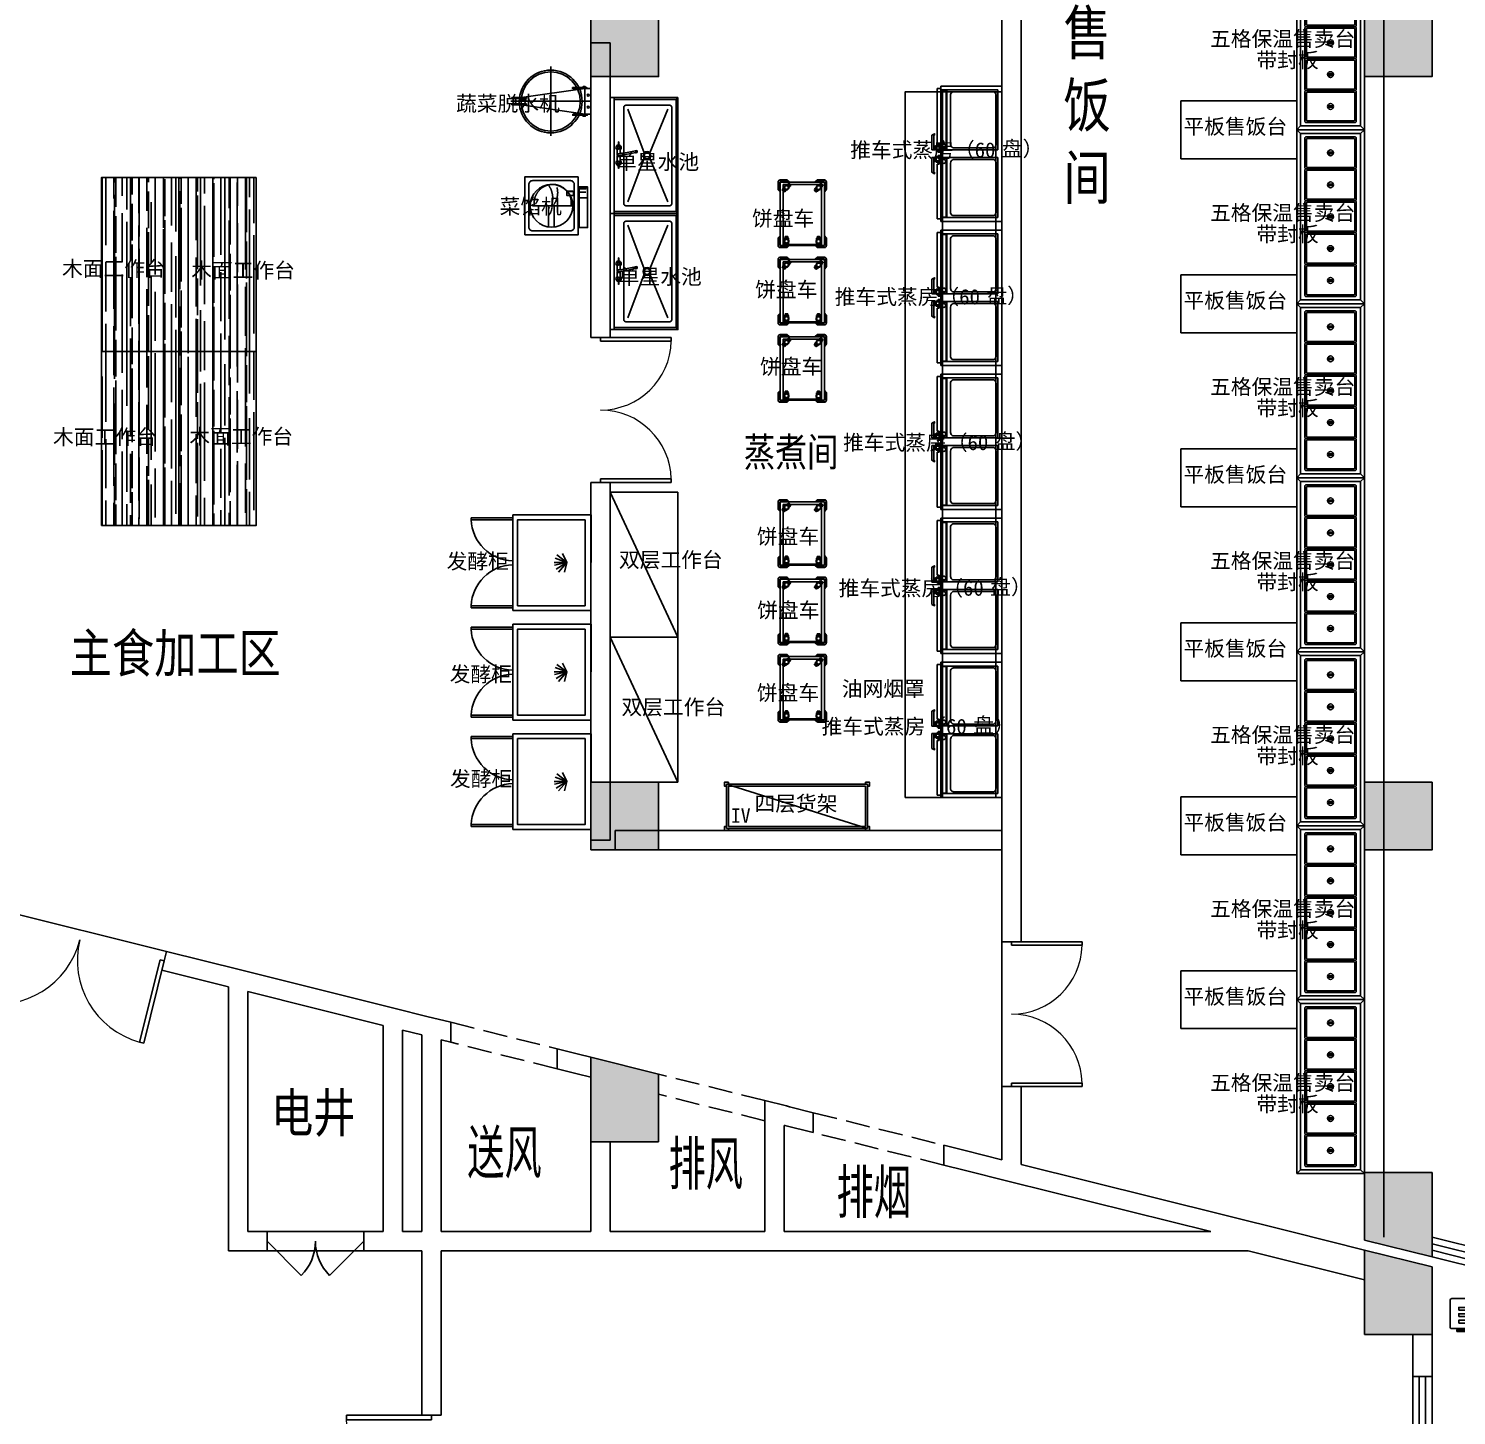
# Model space of a CAD drawing. Extents: x 1159254 to 1730927, y -477824 to -383968.
# Drawn here: x 1201802 to 1216570, y -426902 to -412554 of the extents above; entities that cross this region are included whole.
import ezdxf

# ---------------------------------------------------------------- set-up
doc = ezdxf.new("R2010")
doc.units = 0
doc.header["$LTSCALE"] = 1000
doc.linetypes.add('DASH', pattern=[0.35, 0.25, -0.1])
doc.linetypes.add('DIVIDE', pattern=[31.75, 12.7, -6.35, 0, -6.35, 0, -6.35])
for name, color, linetype in [('COLUMN', 2, 'Continuous'), ('CURTWALL', 4, 'Continuous'), ('PUB_HATCH', 8, 'Continuous'), ('PUB_TEXT', 7, 'Continuous'), ('ROOM_NAME', 7, 'Continuous'), ('WALL', 6, 'Continuous'), ('WINDOW', 4, 'Continuous'), ('WS_厨房设备', 1, 'Continuous'), ('厨房设备', 7, 'Continuous'), ('空调', 205, 'Continuous')]:
    doc.layers.add(name, color=color, linetype=linetype)
doc.styles.add('_TCH_DIM', font='TSSDENG', dxfattribs={"width": 0.8, "bigfont": 'TSSDCHN'})
doc.styles.get("Standard").update_dxf_attribs({"font": '', "width": 0.8})
doc.styles.add('WMF-宋体1', font='')
doc.styles.add('宋体', font='', dxfattribs={"width": 0.8})
doc.styles.get('Standard').set_extended_font_data('SimSun')
doc.styles.get('WMF-宋体1').set_extended_font_data('SimSun')
doc.styles.get('宋体').set_extended_font_data('NSimSun')

# ---------------------------------------------------------------- blocks, each defined once
blk = doc.blocks.new('A$C4EB5717C')
at = {"layer": '空调'}
for p, q in [((520, 110), (520, 120)), ((883, 100), (530, 100)), ((893, 120), (893, 110))]:
    blk.add_line(p, q, dxfattribs=at)
for points in [[(269, 459), (709, 459), (709, 444), (269, 444)], [(290, 372), (626, 372), (626, 343), (290, 343)], [(290, 306), (626, 306), (626, 277), (290, 277)], [(290, 240), (626, 240), (626, 211), (290, 211)]]:
    blk.add_lwpolyline(points, close=True, dxfattribs=at)
blk.add_lwpolyline([(220, 120), (980, 120, 0.414214), (1000, 140), (1000, 410, 0.414214), (980, 430), (220, 430, 0.414214), (200, 410), (200, 140, 0.414214)], format="xyb", close=True, dxfattribs=at)
for centre, start, end in [((530, 110), 180, 270), ((883, 110), 270, 0)]:
    blk.add_arc(centre, 10, start, end, dxfattribs=at)
blk = doc.blocks.new('*U133')
at = {"linetype": 'Continuous'}
for p, q in [((0, 0), (0, 600)), ((0, 600), (1200, 600)), ((1200, 600), (1200, 0)), ((1200, 0), (0, 0))]:
    blk.add_line(p, q, dxfattribs=at)
blk = doc.blocks.new('Custom_78')
for p, q in [((40, 660), (0, 700)), ((0, 700), (1800, 700)), ((0, 0), (0, 700)), ((0, 700), (40, 660)), ((1800, 700), (1760, 660)), ((1800, 700), (1760, 660)), ((1800, 0), (1800, 700)), ((1800, 0), (0, 0)), ((1760, 40), (1800, 0)), ((1760, 40), (1800, 0))]:
    blk.add_line(p, q)
at = {"color": 253}
for p, q in [((1760, 660), (40, 660)), ((40, 660), (40, 40)), ((1760, 660), (1760, 40)), ((0, 0), (40, 40)), ((40, 40), (0, 0)), ((40, 40), (1760, 40))]:
    blk.add_line(p, q, dxfattribs=at)
at = {"color": 252}
for p, q in [((232, 379), (232, 321)), ((248, 379), (248, 321)), ((562, 379), (562, 321)), ((578, 379), (578, 321)), ((892, 379), (892, 321)), ((908, 379), (908, 321)), ((1222, 379), (1222, 321)), ((1238, 379), (1238, 321)), ((1552, 379), (1552, 321)), ((1568, 379), (1568, 321))]:
    blk.add_line(p, q, dxfattribs=at)
for points in [[(85, 615), (395, 615, -0.414214), (405, 605), (405, 95, -0.414214), (395, 85), (85, 85, -0.414214), (75, 95), (75, 605, -0.414214)], [(100, 600), (380, 600, -0.414214), (390, 590), (390, 110, -0.414214), (380, 100), (100, 100, -0.414214), (90, 110), (90, 590, -0.414214)], [(415, 615), (725, 615, -0.414214), (735, 605), (735, 95, -0.414214), (725, 85), (415, 85, -0.414214), (405, 95), (405, 605, -0.414214)], [(430, 600), (710, 600, -0.414214), (720, 590), (720, 110, -0.414214), (710, 100), (430, 100, -0.414214), (420, 110), (420, 590, -0.414214)], [(745, 615), (1055, 615, -0.414214), (1065, 605), (1065, 95, -0.414214), (1055, 85), (745, 85, -0.414214), (735, 95), (735, 605, -0.414214)], [(760, 600), (1040, 600, -0.414214), (1050, 590), (1050, 110, -0.414214), (1040, 100), (760, 100, -0.414214), (750, 110), (750, 590, -0.414214)], [(1075, 615), (1385, 615, -0.414214), (1395, 605), (1395, 95, -0.414214), (1385, 85), (1075, 85, -0.414214), (1065, 95), (1065, 605, -0.414214)], [(1090, 600), (1370, 600, -0.414214), (1380, 590), (1380, 110, -0.414214), (1370, 100), (1090, 100, -0.414214), (1080, 110), (1080, 590, -0.414214)], [(1405, 615), (1715, 615, -0.414214), (1725, 605), (1725, 95, -0.414214), (1715, 85), (1405, 85, -0.414214), (1395, 95), (1395, 605, -0.414214)], [(1420, 600), (1700, 600, -0.414214), (1710, 590), (1710, 110, -0.414214), (1700, 100), (1420, 100, -0.414214), (1410, 110), (1410, 590, -0.414214)]]:
    blk.add_lwpolyline(points, format="xyb", close=True, dxfattribs=at)
for centre in [(240, 350), (570, 350), (900, 350), (1230, 350), (1560, 350)]:
    blk.add_circle(centre, 30, dxfattribs=at)
blk = doc.blocks.new('Custom_15')
at = {"linetype": 'Continuous'}
for p, q in [((0, 0), (0, 630)), ((0, 630), (700, 630)), ((1400, 630), (700, 630)), ((1400, 0), (1400, 630)), ((700, 0), (0, 0)), ((700, 0), (1400, 0))]:
    blk.add_line(p, q, dxfattribs=at)
for p, q in [((25, 670), (591, 670)), ((25, 630), (25, 670)), ((25, 670), (300, 670)), ((1375, 670), (809, 670)), ((1375, 670), (1100, 670)), ((1375, 630), (1375, 670))]:
    blk.add_line(p, q)
at = {"color": 252, "linetype": 'Continuous'}
for p, q in [((40, 570), (40, 630)), ((45, 575), (45, 625)), ((45, 625), (655, 625)), ((655, 625), (655, 575)), ((660, 630), (660, 570)), ((740, 630), (740, 570)), ((745, 625), (745, 575)), ((1355, 625), (745, 625)), ((1355, 575), (1355, 625)), ((1360, 570), (1360, 630)), ((40, 40), (40, 570)), ((40, 570), (660, 570)), ((655, 575), (45, 575)), ((60, 84), (60, 506)), ((96, 530), (604, 530)), ((640, 506), (640, 84)), ((660, 570), (660, 40)), ((740, 570), (740, 40)), ((1360, 570), (740, 570)), ((745, 575), (1355, 575)), ((760, 506), (760, 84)), ((1304, 530), (796, 530)), ((1340, 84), (1340, 506)), ((1360, 40), (1360, 570)), ((660, 40), (40, 40)), ((604, 60), (96, 60)), ((640, 84), (640, 84)), ((740, 40), (1360, 40)), ((760, 84), (760, 84)), ((796, 60), (1304, 60))]:
    blk.add_line(p, q, dxfattribs=at)
at = {"color": 252}
for p, q in [((508, 723), (493, 698)), ((495, 695), (505, 695)), ((507, 696), (512, 703)), ((661, 724), (510, 724)), ((514, 704), (661, 704)), ((591, 650), (591, 670)), ((591, 650), (683, 650)), ((626, 658), (598, 658)), ((598, 658), (598, 650)), ((612, 678), (612, 663)), ((612, 678), (626, 677)), ((612, 663), (626, 663)), ((621, 704), (621, 677)), ((660, 692), (622, 692)), ((622, 692), (622, 689)), ((622, 689), (626, 684)), ((656, 680), (626, 680)), ((641, 630), (641, 650)), ((656, 684), (660, 689)), ((670, 673), (656, 674)), ((656, 663), (670, 663)), ((683, 658), (656, 658)), ((660, 689), (660, 692)), ((661, 704), (661, 724)), ((661, 674), (661, 704)), ((670, 663), (670, 673)), ((683, 630), (683, 658)), ((717, 630), (717, 658)), ((717, 658), (744, 658)), ((809, 650), (717, 650)), ((730, 673), (744, 674)), ((730, 663), (730, 673)), ((744, 663), (730, 663)), ((739, 724), (890, 724)), ((739, 704), (739, 724)), ((739, 674), (739, 704)), ((886, 704), (739, 704)), ((740, 689), (740, 692)), ((740, 692), (778, 692)), ((744, 684), (740, 689)), ((744, 680), (774, 680)), ((759, 630), (759, 650)), ((778, 689), (774, 684)), ((788, 678), (774, 677)), ((788, 663), (774, 663)), ((774, 658), (802, 658)), ((778, 692), (778, 689)), ((779, 704), (779, 677)), ((788, 678), (788, 663)), ((802, 658), (802, 650)), ((809, 650), (809, 670)), ((893, 696), (888, 703)), ((892, 723), (907, 698)), ((905, 695), (895, 695))]:
    blk.add_line(p, q, dxfattribs=at)
for points in [[(626, 684), (626, 658)], [(656, 658), (656, 684)], [(744, 658), (744, 684)], [(774, 684), (774, 658)]]:
    blk.add_lwpolyline(points, dxfattribs=at)
at = {"color": 252, "linetype": 'Continuous'}
for centre in [(620, 600), (780, 600)]:
    blk.add_circle(centre, 20, dxfattribs=at)
at = {"color": 252}
for centre, radius, start, end in [((495, 697), 2, 148.483, 270), ((505, 697), 2, 270, 324.0966), ((510, 722), 2, 90, 148.483), ((514, 702), 2, 90, 144.0966), ((886, 702), 2, 35.9034, 90), ((890, 722), 2, 31.517, 90), ((895, 697), 2, 215.9034, 270), ((905, 697), 2, 270, 31.517), ((92, 498), 32.6, 82.0836, 165.2965), ((604, 491), 38.6, 22.2016, 90.4183), ((796, 491), 38.6, 89.5817, 157.7984), ((1308, 498), 32.6, 14.7035, 97.9164), ((95, 98), 38.1, 201.729, 270.8909), ((606, 96), 36.5, 267.3243, 340.0558), ((794, 96), 36.5, 199.9442, 272.6757), ((1305, 98), 38.1, 269.1091, 338.271)]:
    blk.add_arc(centre, radius, start, end, dxfattribs=at)
blk = doc.blocks.new('水龙头')
at = {"color": 252}
for p, q in [((-136, -15), (-90, -14)), ((-136, -18), (-90, -19)), ((-52, -2), (-4, -2)), ((-52, -31), (-6, -31)), ((4, -2), (51, -2)), ((12, -31), (51, -31)), ((136, -15), (90, -14)), ((136, -18), (90, -19)), ((23, -194), (26, -209)), ((49, -204), (46, -189))]:
    blk.add_line(p, q, dxfattribs=at)
for points in [[(13, -7), (0, 0), (-14, -8), (-14, -25), (-7, -29)], [(11, -26), (13, -25), (13, -7)]]:
    blk.add_lwpolyline(points, dxfattribs=at)
blk.add_lwpolyline([(26, -194), (-9, -18, -1.00756), (9, -15), (43, -190)], format="xyb", dxfattribs=at)
for centre in [(-78, -16), (77, -16)]:
    blk.add_circle(centre, 10.9, dxfattribs=at)
for centre, radius, start, end in [((-78, -16), 27.5, 36.2116, 175.3449), ((77, -16), 27.5, 4.6931, 143.7884), ((-136, -16), 1, 91.3387, 171.564), ((-132, -16), 4.53, 171.564, 188.436), ((-136, -17), 1, 188.436, 268.6613), ((-78, -16), 27.5, 184.6551, 323.7884), ((-78, -16), 16, 189.0003, 170.9997), ((-77, -16), 12.9, 168.3562, 191.6438), ((-52, 3), 5, 216.2116, 270), ((-52, -36), 5, 90, 143.7884), ((51, 3), 5, 270, 323.7884), ((51, -36), 5, 36.2116, 90), ((77, -16), 27.5, 216.2116, 355.3069), ((77, -16), 16, 9.0664, 350.9336), ((77, -16), 12.9, 348.3562, 11.6438), ((136, -16), 1, 8.436, 88.6613), ((136, -17), 1, 271.3387, 351.564), ((132, -16), 4.53, 351.564, 8.436)]:
    blk.add_arc(centre, radius, start, end, dxfattribs=at)
for centre, start_param, end_param in [((34, -192), 5.611234, 10.096729), ((34, -190), 6.955136, 8.752827), ((37, -206), 0, 3.141593)]:
    blk.add_ellipse(centre, major_axis=(-11.3, -2.2), ratio=0.233596, start_param=start_param, end_param=end_param, dxfattribs=at)
blk = doc.blocks.new('CJT_20205')
at = {"color": 252, "linetype": 'Continuous', "ltscale": 2}
for p, q in [((20, 680), (0, 700)), ((1180, 680), (1200, 700))]:
    blk.add_line(p, q, dxfattribs=at)
at = {"color": 252}
for p, q in [((120, 595), (572, 408)), ((628, 408), (1080, 595)), ((120, 180), (572, 352)), ((628, 352), (1080, 180))]:
    blk.add_line(p, q, dxfattribs=at)
at = {"lineweight": -2}
for points in [[(0, 700), (1200, 700), (1200, 0), (0, 0)], [(0, 0), (1200, 0), (1200, 40), (0, 40)]]:
    blk.add_lwpolyline(points, close=True, dxfattribs=at)
at = {"color": 252, "linetype": 'Continuous', "ltscale": 2}
blk.add_lwpolyline([(20, 40), (20, 680), (1180, 680), (1180, 40)], dxfattribs=at)
at = {"color": 30}
blk.add_lwpolyline([(1100, 635), (100, 635, 0.414214), (80, 615), (80, 160, 0.414214), (100, 140), (1100, 140, 0.414214), (1120, 160), (1120, 615, 0.414214)], format="xyb", close=True, dxfattribs=at)
at = {"color": 252}
for radius in [40, 30]:
    blk.add_circle((600, 380), radius, dxfattribs=at)
at = {"color": 1, "rotation": 180}
blk.add_blockref('水龙头', (596, 70), dxfattribs=at)
blk = doc.blocks.new('脚轮')
h = blk.add_hatch(color=252)
h.dxf.hatch_style = 1
h.paths.add_polyline_path([(-11, -35), (-15, -35), (-15, -46), (-11, -50)])
h.paths.add_polyline_path([(15, -35), (11, -35), (11, -50), (15, -46)])
h.paths.add_polyline_path([(-11, 50), (-15, 46), (-15, 35), (-11, 35)])
h.paths.add_polyline_path([(15, 46), (11, 50), (11, 35), (15, 35)])
at = {"color": 252}
for p, q in [((-11, 50), (-11, 35)), ((-8, 50), (-8, 35)), ((-4, 50), (-4, 35)), ((0, 50), (0, 35)), ((0, 50), (0, 35)), ((4, 50), (4, 35)), ((8, 50), (8, 35)), ((11, 50), (11, 35)), ((-11, -50), (-11, -35)), ((-8, -35), (-8, -50)), ((-4, -35), (-4, -50)), ((0, -35), (0, -50)), ((0, -35), (0, -50)), ((4, -35), (4, -50)), ((8, -35), (8, -50)), ((11, -50), (11, -35))]:
    blk.add_line(p, q, dxfattribs=at)
for points in [[(-20, 15), (-20, 33), (-18, 35), (18, 35), (20, 33), (20, 15)], [(-15, 35), (-15, 46), (-11, 50), (11, 50), (15, 46), (15, 35)], [(20, -15), (20, -33), (18, -35), (-18, -35), (-20, -33), (-20, -15)], [(15, -35), (15, -46), (11, -50), (-11, -50), (-15, -46), (-15, -35)]]:
    blk.add_lwpolyline(points, dxfattribs=at)
for radius in [25, 19.6]:
    blk.add_circle((0, 0), radius, dxfattribs=at)
blk = doc.blocks.new('CJT_4185')
at = {"color": 252}
for p, q in [((1, 685), (0, 682)), ((0, 682), (0, 679)), ((0, 679), (0, 600)), ((0, 600), (1, 599)), ((2, 688), (1, 685)), ((20, 578), (1, 599)), ((4, 691), (2, 688)), ((4, 685), (3, 682)), ((3, 682), (3, 679)), ((3, 679), (3, 601)), ((3, 601), (3, 600)), ((20, 582), (3, 600)), ((6, 694), (4, 691)), ((5, 688), (4, 685)), ((7, 691), (5, 688)), ((8, 696), (6, 694)), ((9, 693), (7, 691)), ((11, 698), (8, 696)), ((11, 695), (9, 693)), ((14, 699), (11, 698)), ((14, 696), (11, 695)), ((17, 700), (14, 699)), ((17, 697), (14, 696)), ((20, 700), (17, 700)), ((20, 697), (17, 697)), ((94, 700), (20, 700)), ((93, 697), (20, 697)), ((449, 667), (51, 667)), ((51, 667), (51, 49)), ((94, 697), (93, 697)), ((95, 699), (94, 700)), ((111, 679), (94, 697)), ((115, 679), (95, 699)), ((385, 679), (405, 699)), ((385, 679), (389, 679)), ((389, 679), (406, 697)), ((406, 700), (405, 700)), ((405, 700), (405, 699)), ((406, 700), (480, 700)), ((407, 697), (406, 697)), ((407, 697), (480, 697)), ((449, 667), (449, 49)), ((483, 700), (480, 700)), ((483, 697), (480, 697)), ((480, 582), (497, 600)), ((480, 578), (499, 599)), ((486, 699), (483, 700)), ((486, 696), (483, 697)), ((489, 698), (486, 699)), ((489, 695), (486, 696)), ((492, 696), (489, 698)), ((491, 693), (489, 695)), ((493, 691), (491, 693)), ((494, 694), (492, 696)), ((495, 688), (493, 691)), ((496, 691), (494, 694)), ((496, 685), (495, 688)), ((498, 688), (496, 691)), ((497, 682), (496, 685)), ((497, 679), (497, 682)), ((497, 679), (497, 601)), ((497, 600), (497, 601)), ((499, 685), (498, 688)), ((500, 682), (499, 685)), ((499, 599), (500, 600)), ((500, 679), (500, 682)), ((500, 679), (500, 600)), ((500, 600), (500, 600)), ((20, 582), (20, 578)), ((480, 582), (480, 578)), ((1, 101), (0, 100)), ((0, 21), (0, 100)), ((0, 100), (0, 100)), ((0, 21), (0, 18)), ((0, 18), (1, 15)), ((20, 122), (1, 101)), ((1, 15), (2, 12)), ((2, 12), (4, 9)), ((20, 118), (3, 100)), ((3, 100), (3, 99)), ((3, 21), (3, 99)), ((3, 21), (3, 18)), ((3, 18), (4, 15)), ((4, 15), (5, 12)), ((4, 9), (6, 6)), ((5, 12), (7, 9)), ((6, 6), (8, 4)), ((7, 9), (9, 7)), ((8, 4), (11, 2)), ((9, 7), (11, 5)), ((11, 5), (14, 4)), ((11, 2), (14, 1)), ((14, 4), (17, 3)), ((14, 1), (17, 0)), ((17, 3), (20, 3)), ((17, 0), (20, 0)), ((93, 3), (20, 3)), ((94, 0), (20, 0)), ((51, 49), (449, 49)), ((93, 3), (94, 3)), ((111, 21), (94, 3)), ((94, 0), (95, 0)), ((115, 21), (95, 1)), ((95, 0), (95, 1)), ((385, 21), (405, 1)), ((389, 21), (406, 3)), ((405, 1), (405, 0)), ((405, 0), (406, 0)), ((406, 3), (407, 3)), ((406, 0), (480, 0)), ((407, 3), (480, 3)), ((480, 122), (499, 101)), ((480, 118), (497, 100)), ((480, 3), (483, 3)), ((480, 0), (483, 0)), ((483, 3), (486, 4)), ((483, 0), (486, 1)), ((486, 4), (489, 5)), ((486, 1), (489, 2)), ((489, 5), (491, 7)), ((489, 2), (492, 4)), ((491, 7), (493, 9)), ((492, 4), (494, 6)), ((493, 9), (495, 12)), ((494, 6), (496, 9)), ((495, 12), (496, 15)), ((496, 15), (497, 18)), ((496, 9), (498, 12)), ((497, 99), (497, 100)), ((497, 21), (497, 99)), ((497, 18), (497, 21)), ((498, 12), (499, 15)), ((500, 100), (499, 101)), ((499, 15), (500, 18)), ((500, 21), (500, 100)), ((500, 18), (500, 21))]:
    blk.add_line(p, q, dxfattribs=at)
for p, q in [((15, 662), (15, 619)), ((15, 662), (17, 660)), ((15, 619), (17, 617)), ((17, 660), (17, 617)), ((21, 679), (20, 679)), ((20, 679), (20, 678)), ((20, 678), (20, 582)), ((111, 679), (21, 679)), ((479, 678), (21, 678)), ((21, 678), (21, 22)), ((48, 682), (46, 684)), ((86, 684), (46, 684)), ((88, 682), (48, 682)), ((88, 682), (86, 684)), ((115, 679), (111, 679)), ((389, 679), (479, 679)), ((412, 682), (414, 684)), ((452, 682), (412, 682)), ((414, 684), (454, 684)), ((454, 684), (452, 682)), ((480, 679), (479, 679)), ((479, 22), (479, 678)), ((480, 678), (480, 679)), ((480, 678), (480, 582)), ((485, 662), (483, 660)), ((483, 660), (483, 617)), ((483, 617), (485, 619)), ((485, 619), (485, 662)), ((17, 83), (15, 81)), ((15, 81), (15, 38)), ((15, 38), (17, 40)), ((17, 40), (17, 83)), ((20, 22), (20, 118)), ((20, 22), (20, 21)), ((20, 21), (21, 21)), ((21, 22), (479, 22)), ((21, 22), (21, 22)), ((111, 21), (21, 21)), ((46, 16), (48, 18)), ((86, 16), (46, 16)), ((48, 18), (88, 18)), ((88, 18), (86, 16)), ((389, 21), (479, 21)), ((412, 18), (414, 16)), ((412, 18), (452, 18)), ((414, 16), (454, 16)), ((452, 18), (454, 16)), ((479, 21), (480, 21)), ((480, 22), (480, 118)), ((480, 21), (480, 22)), ((485, 81), (483, 83)), ((483, 40), (483, 83)), ((485, 38), (483, 40)), ((485, 38), (485, 81))]:
    blk.add_line(p, q)
at = {"color": 1}
for p, q in [((20, 118), (20, 122)), ((115, 21), (111, 21)), ((385, 21), (389, 21)), ((480, 118), (480, 122))]:
    blk.add_line(p, q, dxfattribs=at)
at = {"color": 252}
for p in [(82, 636), (413, 634)]:
    blk.add_blockref('脚轮', p, dxfattribs=at)
at = {"color": 252, "rotation": 315}
for p in [(81, 80), (413, 79)]:
    blk.add_blockref('脚轮', p, dxfattribs=at)
blk = doc.blocks.new('*U119')
at = {"color": 252, "linetype": 'DIVIDE', "ltscale": 3}
blk.add_line((0, 0), (1500, 700), dxfattribs=at)
at = {"linetype": 'Continuous'}
for p, q in [((0, 0), (0, 700)), ((0, 700), (1500, 700)), ((1500, 700), (1500, 0)), ((1500, 0), (0, 0))]:
    blk.add_line(p, q, dxfattribs=at)
blk = doc.blocks.new('*U103')
for p, q in [((20, 20), (20, 480)), ((20, 480), (1480, 480)), ((1480, 480), (1480, 20)), ((1480, 20), (20, 20))]:
    blk.add_line(p, q)
at = {"color": 252, "linetype": 'Continuous', "ltscale": 3}
blk.add_line((20, 480), (1480, 20), dxfattribs=at)
at = {"color": 252}
for p, q in [((40, 40), (40, 460)), ((40, 40), (40, 460)), ((40, 460), (1460, 460)), ((1460, 460), (1460, 40)), ((1460, 40), (40, 40))]:
    blk.add_line(p, q, dxfattribs=at)
for points in [[(40, 480), (40, 500), (0, 500), (0, 460), (20, 460)], [(1460, 480), (1460, 500), (1500, 500), (1500, 460), (1480, 460)], [(40, 20), (40, 0), (0, 0), (0, 40), (20, 40)], [(1460, 20), (1460, 0), (1500, 0), (1500, 40), (1480, 40)]]:
    blk.add_lwpolyline(points, dxfattribs=at)
blk.add_text('IV', height=150).set_placement((66, 80))
blk = doc.blocks.new('Custom_126')
at = {"color": 252}
for p, q in [((30, 809), (30, 1239)), ((50, 1239), (30, 1239)), ((50, 809), (50, 1239)), ((940, 809), (940, 1239)), ((940, 1239), (960, 1239)), ((960, 809), (960, 1239))]:
    blk.add_line(p, q, dxfattribs=at)
for p, q in [((0, 0), (0, 809)), ((990, 809), (0, 809)), ((990, 0), (990, 809)), ((990, -1), (0, 0))]:
    blk.add_line(p, q)
at = {"color": 253, "linetype": 'Continuous'}
for q in [(399, 335), (428, 359), (470, 376), (497, 379), (542, 371), (576, 353), (398, 275), (589, 295)]:
    blk.add_line((497, 248), q, dxfattribs=at)
at = {"color": 252}
blk.add_lwpolyline([(940, 60), (50, 60), (50, 759), (940, 759)], close=True, dxfattribs=at)
for centre, radius, start, end in [((29, 794), 446, 1.9767, 87.3532), ((959, 795), 445, 92.4921, 178.1781)]:
    blk.add_arc(centre, radius, start, end, dxfattribs=at)
blk = doc.blocks.new('CJT_4216')
at = {"color": 252}
for p, q in [((641, 486), (569, 486)), ((632, 475), (569, 475)), ((495, 300), (79, 300)), ((629, 442), (569, 442)), ((641, 382), (569, 382))]:
    blk.add_line(p, q, dxfattribs=at)
for points in [[(550, 600), (0, 600), (0, 0), (550, 0)], [(560, 75), (647, 75), (647, 496), (560, 496)]]:
    blk.add_lwpolyline(points, close=True)
blk.add_lwpolyline([(470, 560), (80, 560, 0.414214), (40, 520), (40, 80, 0.414214), (80, 40), (470, 40, 0.414214), (510, 80), (510, 520, 0.414214)], format="xyb", close=True, dxfattribs=at)
blk.add_lwpolyline([(502, 408), (432, 408), (432, 447), (502, 447)], close=True, dxfattribs=at)
at = {"color": 1}
blk.add_lwpolyline([(439, 447), (439, 452), (462, 452), (462, 447)], dxfattribs=at)
at = {"color": 3}
blk.add_lwpolyline([(470, 447), (470, 452), (493, 452), (493, 447)], dxfattribs=at)
at = {"color": 252}
blk.add_lwpolyline([(302, 81), (302, 300), (244, 300), (244, 81)], dxfattribs=at)
blk.add_circle((275, 300), 221)
at = {"color": 252, "linetype": 'DIVIDE', "ltscale": 3}
for centre, radius, start, end in [((287, 329), 192, 351.2059, 188.7941), ((49, 377), 238, 341.1539, 36.304), ((128, 436), 210, 324.0628, 14.1854)]:
    blk.add_arc(centre, radius, start, end, dxfattribs=at)
blk = doc.blocks.new('CJT_4220')
at = {"color": 252, "linetype": 'DIVIDE', "ltscale": 3}
for p, q in [((322, 829), (322, 2)), ((-37, 416), (681, 416))]:
    blk.add_line(p, q, dxfattribs=at)
at = {"color": 252}
for p, q in [((283, 719), (192, 63)), ((360, 720), (457, 63)), ((192, 63), (457, 63))]:
    blk.add_line(p, q, dxfattribs=at)
blk.add_lwpolyline([(322, 778, -0.036919), (306, 779, -0.049299), (294, 782, -0.092621), (284, 788, -0.217516), (282, 792, -0.217516), (284, 797, -0.092621), (294, 802, -0.049299), (306, 805, -0.036919), (322, 806, -0.036919), (338, 805, -0.049299), (350, 802, -0.092621), (360, 797, -0.217516), (362, 792, -0.217516), (360, 788, -0.092621), (350, 782, -0.049299), (338, 779, -0.036919)], format="xyb", close=True, dxfattribs=at)
for points in [[(283, 817), (283, 667), (293, 667), (293, 817)], [(350, 817), (350, 667), (360, 667), (360, 817)]]:
    blk.add_lwpolyline(points, close=True, dxfattribs=at)
for points in [[(181, 191), (181, 41), (191, 41), (191, 191)], [(458, 189), (458, 39), (468, 39), (468, 189)]]:
    blk.add_lwpolyline(points, close=True)
for points in [[(181, 59), (171, 59), (171, 82), (181, 82)], [(468, 59), (478, 59), (478, 82), (468, 82)]]:
    blk.add_lwpolyline(points, dxfattribs=at)
for points in [[(327, 0), (192, 0), (192, 129)], [(322, 0), (457, 0), (457, 129)]]:
    blk.add_lwpolyline(points)
blk.add_circle((325, 416), 325)
for centre, radius in [((325, 416), 306), ((260, 28), 10), ((384, 28), 10)]:
    blk.add_circle(centre, radius, dxfattribs=at)
blk = doc.blocks.new('*U120')
at = {"color": 252}
for p, q in [((0, 613), (7300, 613)), ((0, 63), (7300, 63))]:
    blk.add_line(p, q, dxfattribs=at)
blk.add_lwpolyline([(0, 1000), (7300, 1000), (7300, 0), (0, 0)], close=True, dxfattribs=at)
blk = doc.blocks.new('_FZH')
blk.add_lwpolyline([(-0.5, -0.5), (0.5, -0.5), (0.5, 0.5), (-0.5, 0.5)], close=True)
at = {"layer": 'PUB_HATCH'}
blk.add_solid([(-0.5, -0.5), (0.5, -0.5), (-0.5, 0.5), (0.5, 0.5)], dxfattribs=at)
blk = doc.blocks.new('$DorLib2D$00000002')
for p, q in [((-0.5, 0), (-0.5, 0.4875)), ((-0.475, 0.4875), (-0.5, 0.4875)), ((-0.475, 0), (-0.475, 0.4875)), ((0.475, 0), (0.475, 0.4875)), ((0.475, 0.4875), (0.5, 0.4875)), ((0.5, 0), (0.5, 0.4875)), ((-0.5, 0), (-0.475, 0)), ((0.5, 0), (0.475, 0))]:
    blk.add_line(p, q)
at = {"lineweight": 13}
for centre, start, end in [((-0.4875, 0), 0, 88.53072), ((0.4875, 0), 91.46928, 180)]:
    blk.add_arc(centre, 0.4875, start, end, dxfattribs=at)
blk = doc.blocks.new('$TCHSYS$WIN2D')
for p, q in [((-0.5, 0.5), (0.5, 0.5)), ((-0.5, 0.5), (-0.5, -0.5)), ((0.5, 0.5), (0.5, -0.5)), ((0.5, 0.167), (-0.5, 0.167)), ((0.5, -0.167), (-0.5, -0.167)), ((-0.5, -0.5), (0.5, -0.5))]:
    blk.add_line(p, q)
blk = doc.blocks.new('$DorLib2D$00000116')
at = {"color": 0}
for p, q in [((-0.5, 0), (-0.146, 0.354)), ((0.5, 0), (0.146, 0.354))]:
    blk.add_line(p, q, dxfattribs=at)
for centre, start, end in [((-0.5, 0), 0, 45), ((0.5, 0), 135, 180)]:
    blk.add_arc(centre, 0.5, start, end, dxfattribs=at)
blk = doc.blocks.new('CJT_4085')
h = blk.add_hatch()
h.set_pattern_fill('AR-RROOF', color=252, scale=5, style=0)
h.paths.add_polyline_path([(0, 800), (1800, 800), (1800, 0), (0, 0)])
at = {"linetype": 'Continuous'}
blk.add_polyline3d([(0, 800, 0), (1800, 800, 0), (1800, 0, 0), (0, 0, 0), (0, 800, 0)], dxfattribs=at)

msp = doc.modelspace()

# ---------------------------------------------------------------- hatches: boundary and pattern name
at = {"layer": 'PUB_HATCH'}
for points in [[(1207618.5, -424070.9), (1208318.5, -424070.9), (1208318.5, -423370.9), (1207618.5, -423196.3)], [(1216318.5, -424387.9), (1215618.5, -424387.9), (1215618.5, -425087.9), (1216318.5, -425262.4)], [(1215618.5, -426065), (1216318.5, -426065), (1216318.5, -425365.5), (1215618.5, -425191)]]:
    msp.add_hatch(color=256, dxfattribs=at).paths.add_polyline_path(points)

# ---------------------------------------------------------------- linework, layer by layer
at = {"layer": 'COLUMN'}
for p, q in [((1206168.5, -422834.8), (1205921.2, -422773.2)), ((1206168.5, -423040.9), (1206168.5, -422834.8)), ((1206068.5, -423016), (1206168.5, -423040.9)), ((1207489.4, -423164.2), (1207268.5, -423109.1)), ((1207268.5, -423109.1), (1207268.5, -423315.2)), ((1208318.5, -423370.9), (1207618.5, -423196.3)), ((1207618.5, -423196.3), (1207618.5, -424070.9)), ((1207268.5, -423315.2), (1207477.4, -423367.3)), ((1208318.5, -424070.9), (1208318.5, -423370.9)), ((1209639.4, -423700.2), (1209418.5, -423645.1)), ((1209418.5, -423645.1), (1209418.5, -423851.3)), ((1209918.5, -423769.8), (1209671.2, -423708.1)), ((1209918.5, -423975.9), (1209918.5, -423769.8)), ((1209618.5, -423901.1), (1209627.4, -423903.3)), ((1209622.8, -423902.2), (1209918.5, -423975.9)), ((1207618.5, -424070.9), (1208318.5, -424070.9)), ((1211489.4, -424161.5), (1211268.5, -424106.4)), ((1211268.5, -424106.4), (1211268.5, -424312.5)), ((1211268.5, -424312.5), (1211477.4, -424364.6)), ((1216318.5, -424387.9), (1215618.5, -424387.9)), ((1215618.5, -424387.9), (1215618.5, -425087.9)), ((1216318.5, -425262.4), (1216318.5, -424387.9)), ((1215618.5, -425087.9), (1216318.5, -425262.4)), ((1216318.5, -425365.5), (1215618.5, -425191)), ((1215618.5, -425191), (1215618.5, -426065)), ((1216318.5, -426065), (1216318.5, -425365.5)), ((1215618.5, -426065), (1216318.5, -426065))]:
    msp.add_line(p, q, dxfattribs=at)
at = {"layer": 'COLUMN', "linetype": 'DASH'}
for p, q in [((1206168.5, -422834.8), (1207268.5, -423109.1)), ((1207268.5, -423315.2), (1206168.5, -423040.9)), ((1209418.5, -423645.1), (1208318.5, -423370.9)), ((1209418.5, -423854.1), (1208318.5, -423579.9)), ((1209918.5, -423769.8), (1211268.5, -424106.4)), ((1211268.5, -424312.5), (1209918.5, -423975.9))]:
    msp.add_line(p, q, dxfattribs=at)
at = {"layer": 'CURTWALL'}
for p, q in [((1222095.8, -426496.8), (1216318.5, -425056.3)), ((1216318.5, -425125), (1222079.7, -426561.4)), ((1216318.5, -425193.7), (1222063.6, -426626.1)), ((1216318.5, -425262.4), (1222047.4, -426690.8))]:
    msp.add_line(p, q, dxfattribs=at)
at = {"layer": 'WALL', "color": 3}
for p, q in [((1215818.5, -425056.3), (1215818.5, -398900.6)), ((1215618.5, -424400.6), (1215618.5, -399100.6)), ((1215618.5, -425056.3), (1215618.5, -399100.6))]:
    msp.add_line(p, q, dxfattribs=at)
at = {"layer": 'WALL'}
for p, q in [((1211868.5, -402327.1), (1211868.5, -422000.6)), ((1212068.5, -422000.6), (1212068.5, -402327.1)), ((1207618.5, -412700.6), (1207618.5, -415751.1)), ((1207818.5, -412700.6), (1207618.5, -412700.6)), ((1207818.5, -415751.1), (1207818.5, -412700.6)), ((1207618.5, -415751.1), (1207818.5, -415751.1)), ((1207818.5, -417251.1), (1207618.5, -417251.1)), ((1207618.5, -417251.1), (1207618.5, -420950.6)), ((1207818.5, -420950.6), (1207818.5, -417251.1)), ((1207868.5, -420850.6), (1211868.5, -420850.6)), ((1207868.5, -420850.6), (1207868.5, -421050.6)), ((1207618.5, -420950.6), (1207818.5, -420950.6)), ((1207868.5, -421050.6), (1211868.5, -421050.6)), ((1211868.5, -422000.6), (1212068.5, -422000.6)), ((1203229.7, -422102.1), (1203181.3, -422296.2)), ((1203992.7, -422292.3), (1203229.7, -422102.1)), ((1203181.3, -422296.2), (1203868.5, -422467.5)), ((1205592.7, -422691.3), (1203992.7, -422292.3)), ((1203868.5, -422467.5), (1203868.5, -425200.6)), ((1204068.5, -422517.4), (1204068.5, -425000.6)), ((1205468.5, -422866.4), (1204068.5, -422517.4)), ((1205921.2, -422773.2), (1205592.7, -422691.3)), ((1205468.5, -422866.4), (1205468.5, -425000.6)), ((1205668.5, -422916.3), (1205668.5, -425000.6)), ((1205868.5, -422966.1), (1205668.5, -422916.3)), ((1205868.5, -422966.1), (1205868.5, -425000.6)), ((1206068.5, -423016), (1206068.5, -425000.6)), ((1207618.5, -423196.3), (1207489.4, -423164.2)), ((1207618.5, -423402.5), (1207477.4, -423367.3)), ((1212068.5, -423500.6), (1211868.5, -423500.6)), ((1211868.5, -423500.6), (1211868.5, -424256)), ((1212068.5, -424305.9), (1212068.5, -423500.6)), ((1209671.2, -423708.1), (1209639.4, -423700.2)), ((1209418.5, -425000.6), (1209418.5, -423851.3)), ((1209618.5, -425000.6), (1209618.5, -423901.1)), ((1207618.5, -425000.6), (1207618.5, -424070.9)), ((1207818.5, -425000.6), (1207818.5, -424070.9)), ((1211868.5, -424256), (1211489.4, -424161.5)), ((1214867.1, -425003.6), (1212068.5, -424305.9)), ((1211944.3, -424481), (1211477.4, -424364.6)), ((1214028.4, -425000.6), (1211944.3, -424481)), ((1204268.5, -425000.6), (1204068.5, -425000.6)), ((1204268.5, -425200.6), (1204268.5, -425000.6)), ((1205468.5, -425000.6), (1205268.5, -425000.6)), ((1205268.5, -425000.6), (1205268.5, -425200.6)), ((1205868.5, -425000.6), (1205668.5, -425000.6)), ((1207618.5, -425000.6), (1206068.5, -425000.6)), ((1209418.5, -425000.6), (1207818.5, -425000.6)), ((1214028.4, -425000.6), (1209618.5, -425000.6)), ((1215618.5, -425191), (1214867.1, -425003.6)), ((1203868.5, -425200.6), (1204268.5, -425200.6)), ((1205268.5, -425200.6), (1205568.5, -425200.6)), ((1205868.5, -425200.6), (1205568.5, -425200.6)), ((1205868.5, -425200.6), (1205868.5, -426900.6)), ((1206068.5, -426900.6), (1206068.5, -425200.6)), ((1207718.5, -425200.6), (1206068.5, -425200.6)), ((1209518.5, -425200.6), (1207718.5, -425200.6)), ((1214417.2, -425200.6), (1209518.5, -425200.6)), ((1215618.5, -425500.2), (1214417.2, -425200.6)), ((1216118.5, -426065), (1216118.5, -426500.6)), ((1216318.5, -426500.6), (1216318.5, -426065)), ((1216118.5, -426500.6), (1216318.5, -426500.6)), ((1205868.5, -426900.6), (1206068.5, -426900.6))]:
    msp.add_line(p, q, dxfattribs=at)
at = {"layer": 'WINDOW'}
for p, q in [((1203229.7, -422102.1), (1201483.2, -421666.6)), ((1211868.5, -422000.6), (1211868.5, -423500.6)), ((1205268.5, -425000.6), (1204268.5, -425000.6)), ((1205268.5, -425200.6), (1204268.5, -425200.6))]:
    msp.add_line(p, q, dxfattribs=at)

# ---------------------------------------------------------------- block references
at = {"layer": 'COLUMN', "xscale": 700, "yscale": 700, "zscale": 700}
for p in [(1207968.5, -412700.6), (1215968.5, -412700.6), (1207968.5, -420700.6), (1215968.5, -420700.6)]:
    msp.add_blockref('_FZH', p, dxfattribs=at)
at = {"layer": 'WINDOW'}
for name, p, xscale, yscale, zscale, rotation in [('$DorLib2D$00000002', (1207718.5, -416501.1), 1500, 1500, 1500, 269.9999999996523), ('$DorLib2D$00000002', (1202332.3, -421981.4), 1800, 1800, 1800, 165.9999999767632), ('$DorLib2D$00000002', (1211968.5, -422750.6), 1500, 1500, 1500, 269.9999999996533), ('$DorLib2D$00000116', (1204768.5, -425100.6), 1000, 1000, 1000, 180), ('$TCHSYS$WIN2D', (1216218.5, -426800.6), -600, 200, -600, 89.99999999997713), ('$DorLib2D$00000002', (1205968.5, -427800.6), 1800, -1800, 1800, 269.9999999998837)]:
    msp.add_blockref(name, p, dxfattribs=dict(at, xscale=xscale, yscale=yscale, zscale=zscale, rotation=rotation))
at = {"layer": 'WS_厨房设备'}
for name, p, rotation in [('Custom_78', (1215618.5, -413600.6), 89.99999999999997), ('*U120', (1211868.5, -420509), 90), ('CJT_20205', (1207818.5, -413267.6), 270), ('*U133', (1214918.5, -413300.6), 180), ('Custom_78', (1215618.5, -415400.6), 89.99999999999997), ('CJT_4085', (1202556.6, -414094), 270), ('CJT_4085', (1203356.6, -414094), 270), ('CJT_4185', (1210054.1, -414120.1), 180), ('CJT_20205', (1207818.5, -414467.6), 270), ('CJT_4185', (1210054.1, -414920.1), 180), ('*U133', (1214918.5, -415100.6), 180), ('Custom_78', (1215618.5, -417200.6), 89.99999999999997), ('CJT_4185', (1210054.1, -415720.1), 180), ('CJT_4085', (1202556.6, -415894), 270), ('CJT_4085', (1203356.6, -415894), 270), ('*U133', (1214918.5, -416900.6), 180), ('Custom_78', (1215618.5, -419000.6), 89.99999999999997), ('*U119', (1207818.5, -417350.6), 270), ('CJT_4185', (1210054.1, -417428.6), 180), ('Custom_126', (1207618.5, -418575.6), 90), ('CJT_4185', (1210054.1, -418228.6), 180), ('Custom_126', (1207618.5, -419707.6), 90), ('*U133', (1214918.5, -418700.6), 180), ('*U119', (1207818.5, -418850.6), 270), ('CJT_4185', (1210054.1, -419028.6), 180), ('Custom_78', (1215618.5, -420800.6), 89.99999999999997), ('Custom_126', (1207618.5, -420839.6), 90), ('*U133', (1214918.5, -420500.6), 180), ('Custom_78', (1215618.5, -422600.6), 89.99999999999997), ('*U133', (1214918.5, -422300.6), 180), ('Custom_78', (1215618.5, -424400.6), 89.99999999999997)]:
    msp.add_blockref(name, p, dxfattribs=dict(at, rotation=rotation))
at = {"layer": 'WS_厨房设备', "xscale": -1, "rotation": 90}
for name, p in [('CJT_4220', (1207618.5, -412983.3)), ('Custom_15', (1211868.5, -413149)), ('Custom_15', (1211868.5, -414639)), ('Custom_15', (1211868.5, -416129)), ('Custom_15', (1211868.5, -417619)), ('Custom_15', (1211868.5, -419109))]:
    msp.add_blockref(name, p, dxfattribs=at)
at = {"layer": 'WS_厨房设备'}
for name, p in [('CJT_4216', (1206936.3, -414687.7)), ('*U103', (1208999.6, -420850.6))]:
    msp.add_blockref(name, p, dxfattribs=at)
at = {"layer": '空调', "extrusion": (0, 0, -1), "zscale": -1, "rotation": 180}
msp.add_blockref('A$C4EB5717C', (-1216304.2, -425573.7), dxfattribs=at)

# ---------------------------------------------------------------- texts
at = {"color": 7, "lineweight": 0, "style": 'WMF-宋体1'}
for s, p in [('五格保温售卖台', (1214021.8, -412738.9)), ('带封板', (1214501.8, -412958.8)), ('蔬菜脱水机', (1206222.6, -413408.8)), ('平板售饭台', (1213746.8, -413646.1)), ('推车式蒸房（60', (1210300, -413888.4)), ('盘）', (1211868.5, -413875.7)), ('单星水池', (1207878.9, -414011.7)), ('菜馅机', (1206673.3, -414472)), ('饼盘车', (1209284.4, -414596.3)), ('五格保温售卖台', (1214021.8, -414538.9)), ('带封板', (1214501.8, -414758.8)), ('木面工作台', (1202148.1, -415116.4)), ('木面工作台', (1203483.6, -415133.7)), ('单星水池', (1207905.9, -415199.3)), ('饼盘车', (1209316.6, -415332.7)), ('推车式蒸房（60', (1210140.2, -415408)), ('盘）', (1211708.7, -415395.3)), ('平板售饭台', (1213746.8, -415446.1)), ('饼盘车', (1209366.8, -416129.7)), ('五格保温售卖台', (1214021.8, -416338.9)), ('带封板', (1214501.8, -416558.8)), ('木面工作台', (1202054.5, -416857.5)), ('木面工作台', (1203464.6, -416852.4)), ('推车式蒸房（60', (1210226.4, -416915.4)), ('盘）', (1211794.9, -416902.7)), ('平板售饭台', (1213746.8, -417246.1)), ('饼盘车', (1209334.4, -417887.2)), ('双层工作台', (1207908.1, -418128.4)), ('五格保温售卖台', (1214021.8, -418138.9)), ('发酵柜', (1206125.5, -418144)), ('推车式蒸房（60', (1210179.4, -418421.7)), ('盘）', (1211747.9, -418409)), ('带封板', (1214501.8, -418358.8)), ('饼盘车', (1209337.9, -418650)), ('平板售饭台', (1213746.8, -419046.1)), ('发酵柜', (1206157, -419311.6)), ('油网烟罩', (1210213.2, -419462.2)), ('饼盘车', (1209334.4, -419504.2)), ('双层工作台', (1207934.2, -419651.9)), ('推车式蒸房（60', (1210003.5, -419852.3)), ('盘）', (1211571.9, -419839.6)), ('五格保温售卖台', (1214021.8, -419938.9)), ('带封板', (1214501.8, -420158.8)), ('发酵柜', (1206160.9, -420394.5)), ('四层货架', (1209309.8, -420650.4)), ('平板售饭台', (1213746.8, -420846.1)), ('五格保温售卖台', (1214021.8, -421738.9)), ('带封板', (1214501.8, -421958.8)), ('平板售饭台', (1213746.8, -422646.1)), ('五格保温售卖台', (1214021.8, -423538.9)), ('带封板', (1214501.8, -423758.8))]:
    msp.add_text(s, height=157.34, dxfattribs=at).set_placement(p)
at = {"layer": 'PUB_TEXT', "width": 0.8}
msp.add_text('电井', height=398.73, dxfattribs=at).set_placement((1204311.1, -423970.4))
at = {"layer": 'PUB_TEXT', "style": '_TCH_DIM', "width": 0.8}
for s, p in [('送风', (1206339.2, -424450.3)), ('排风', (1208421.1, -424565.9)), ('排烟', (1210158.8, -424860.9))]:
    msp.add_text(s, height=506.38, dxfattribs=at).set_placement(p)
at = {"layer": 'ROOM_NAME', "style": '宋体', "width": 0.8}
msp.add_text('蒸煮间', height=300, dxfattribs=at).set_placement((1209197.5, -417085.1))
at = {"layer": 'WALL', "insert": (1212505.7, -412370.8), "char_height": 450, "width": 404.548, "attachment_point": 1}
msp.add_mtext('{\\C0;售饭间}', dxfattribs=at)
at = {"layer": '厨房设备', "style": '宋体', "width": 0.8}
msp.add_text('主食加工区', height=400, dxfattribs=at).set_placement((1202228.1, -419216.2))

doc.saveas('drawing.dxf')
